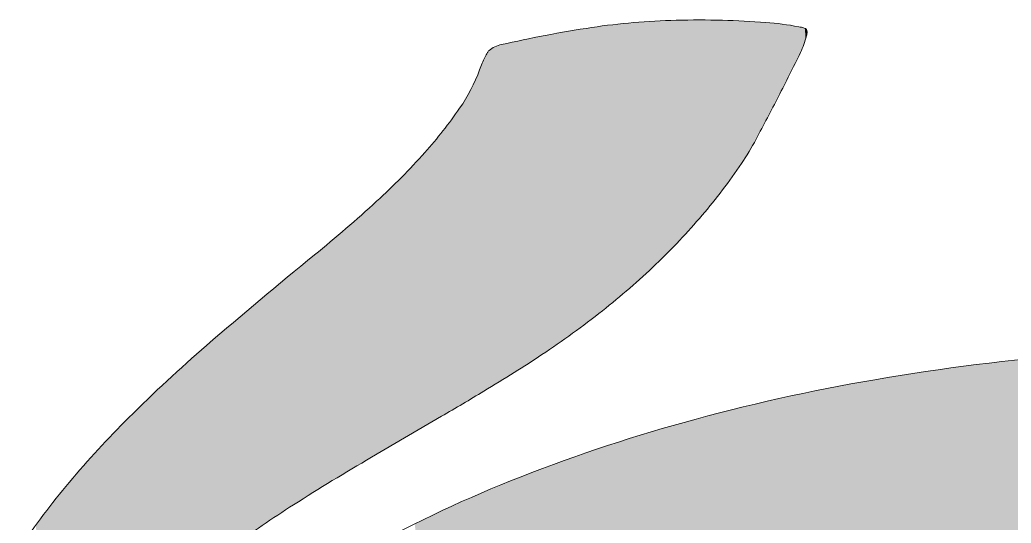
# Model space of a CAD drawing. Extents: x -882 to 613, y -179 to 366.
# Drawn here: x 413.62 to 422.04, y 109.05 to 113.32 of the extents above; entities that cross this region are included whole.
import ezdxf

# ---------------------------------------------------------------- set-up
doc = ezdxf.new("R2010")
doc.units = 0
doc.layers.get('0').update_dxf_attribs({"lineweight": 13})
doc.layers.add('G-XREF-____-OTLN', color=7, linetype='Continuous', lineweight=13)

# ---------------------------------------------------------------- blocks, each defined once
blk = doc.blocks.new('Blockreferenz-A0UJ2JDNXE')
at = {"layer": 'G-XREF-____-OTLN', "color": 242, "linetype": 'ByBlock', "lineweight": -2, "ltscale": 0.13, "true_color": 0xe50029}
blk.add_line((416.6093, 109.6056), (417.2049, 109.9533), dxfattribs=at)
for centre, major_axis, end_param in [((419.3303, 107.5761), (-0.4946, 5.7203), 0.062103), ((419.3364, 107.5056), (-0.1384, 5.8107), 0.062443), ((419.3882, 105.3315), (0.2028, 7.9845), 0.049206), ((419.4044, 105.9707), (0.5545, 7.3268), 0.050153), ((419.7652, 110.7378), (0.4733, 2.523), 0.1099), ((419.8771, 103.9177), (-1.3955, 9.3369), 0.04279), ((420.1338, 112.7024), (0.1511, 0.5476), 0.083864), ((420.2748, 113.2134), (0.0291, 0.0244), 0.60448), ((420.2837, 113.2208), (0.0264, -0.0022), 0.779654), ((420.0764, 113.238), (0.2278, -0.0556), 0.156752), ((421.001, 98.1096), (-2.9176, 15.0768), 0.024672), ((419.6285, 113.3473), (0.6244, -0.3062), 0.216552), ((418.3475, 112.6194), (-0.754, 0.4222), 0.053169), ((417.647, 113.0116), (-0.0391, 0.0472), 0.367649), ((417.7652, 112.8692), (-0.0528, 0.2406), 0.476903), ((396.4621, 124.7085), (23.6049, -12.0393), 0.015692), ((418.6679, 112.4799), (-1.1186, 0.4709), 0.048374), ((418.4117, 112.5878), (-0.8395, 0.4131), 0.058792), ((416.1748, 113.3902), (1.1832, -0.8215), 0.256807), ((403.542, 121.0976), (16.334, -8.7926), 0.022172), ((414.1337, 114.8074), (2.9291, -2.613), 0.121531), ((417.7423, 113.4535), (2.0092, -1.3546), 0.099396), ((412.7396, 116.051), (3.9132, -4.2721), 0.100799), ((415.7214, 114.816), (3.6968, -3.1557), 0.113398), ((408.7216, 120.4376), (7.403, -9.1144), 0.05942), ((415.0932, 115.3523), (3.9315, -4.1085), 0.100807), ((440.7073, 81.0574), (-24.5827, 30.2658), 0.030655), ((414.6854, 115.7784), (3.8854, -4.9292), 0.095854), ((413.7391, 116.979), (4.3172, -6.5022), 0.081401), ((423.7072, 100.7238), (-8.4987, 9.8317), 0.069549), ((411.86, 119.8091), (5.962, -9.4838), 0.024908), ((424.2402, 90.627), (-1.6258, 19.8554), 0.087554), ((409.4524, 123.6389), (8.1109, -13.4728), 0.019316), ((423.6315, 94.1889), (-2.7471, 16.0753), 0.10173), ((399.6805, 139.8707), (17.5244, -29.9174), 0.01202), ((420.4709, 103.9798), (-5.9251, 5.9613), 0.088845), ((423.1183, 96.0363), (-3.8522, 13.8658), 0.108254), ((426.4565, 92.6821), (-9.8471, 16.9235), 0.039623), ((418.9271, 105.2791), (-4.8869, 4.1128), 0.109149), ((421.7307, 99.5181), (-3.9401, 9.8866), 0.135728), ((420.7955, 101.5805), (-4.8488, 7.6217), 0.070657)]:
    blk.add_ellipse(centre, major_axis=major_axis, ratio=1, start_param=0, end_param=end_param, dxfattribs=at)
for points in [[(418.7469, 110.9936), (418.6645, 113.2789), (418.7469, 113.288)], [(418.7568, 111.0018), (418.7469, 113.288), (418.7568, 113.2889)], [(418.7469, 110.9936), (418.7469, 113.288), (418.7568, 111.0018)], [(418.8357, 111.0704), (418.7568, 113.2889), (418.8357, 113.2964)], [(418.7568, 111.0018), (418.7568, 113.2889), (418.8357, 111.0704)], [(418.8476, 111.0808), (418.8357, 113.2964), (418.8476, 113.2973)], [(418.8357, 111.0704), (418.8357, 113.2964), (418.8476, 111.0808)], [(418.9261, 111.1517), (418.8476, 113.2973), (418.9261, 113.3035)], [(418.8476, 111.0808), (418.8476, 113.2973), (418.9261, 111.1517)], [(418.9369, 111.1614), (418.9261, 113.3035), (418.9369, 113.3042)], [(418.9261, 111.1517), (418.9261, 113.3035), (418.9369, 111.1614)], [(419.0167, 111.2363), (418.9369, 113.3042), (419.0167, 113.3092)], [(418.9369, 111.1614), (418.9369, 113.3042), (419.0167, 111.2363)], [(419.0246, 111.2438), (419.0167, 113.3092), (419.0246, 113.3096)], [(419.0167, 111.2363), (419.0167, 113.3092), (419.0246, 111.2438)], [(419.0931, 111.3104), (419.0246, 113.3096), (419.0931, 113.3128)], [(419.0246, 111.2438), (419.0246, 113.3096), (419.0931, 111.3104)], [(419.1073, 111.3247), (419.0931, 113.3128), (419.1073, 113.3135)], [(419.0931, 111.3104), (419.0931, 113.3128), (419.1073, 111.3247)], [(419.1605, 111.3782), (419.1073, 113.3135), (419.1605, 113.3151)], [(419.1073, 111.3247), (419.1073, 113.3135), (419.1605, 111.3782)], [(419.198, 111.4172), (419.1605, 113.3151), (419.198, 113.3163)], [(419.1605, 111.3782), (419.1605, 113.3151), (419.198, 111.4172)], [(419.2266, 111.4471), (419.198, 113.3163), (419.2266, 113.3168)], [(419.198, 111.4172), (419.198, 113.3163), (419.2266, 111.4471)], [(419.2917, 111.5171), (419.2266, 113.3168), (419.2917, 113.3178)], [(419.2266, 111.4471), (419.2266, 113.3168), (419.2917, 111.5171)], [(419.329, 111.5586), (419.2917, 113.3178), (419.329, 113.3184)], [(419.2917, 111.5171), (419.2917, 113.3178), (419.329, 111.5586)], [(419.329, 111.5586), (419.329, 113.3184), (419.3555, 111.5881)], [(419.3555, 111.5881), (419.329, 113.3184), (419.3555, 113.3184)], [(419.3555, 111.5881), (419.3555, 113.3184), (419.4182, 111.6603)], [(419.4182, 111.6603), (419.3555, 113.3184), (419.4182, 113.3183)], [(419.4182, 111.6603), (419.4182, 113.3183), (419.46, 111.7102)], [(419.46, 111.7102), (419.4182, 113.3183), (419.46, 113.3183)], [(419.46, 111.7102), (419.46, 113.3183), (419.4771, 111.7307)], [(419.4771, 111.7307), (419.46, 113.3183), (419.4771, 113.318)], [(419.4771, 111.7307), (419.4771, 113.318), (419.5348, 111.8022)], [(419.5348, 111.8022), (419.4771, 113.318), (419.5348, 113.317)], [(419.5348, 111.8022), (419.5348, 113.317), (419.591, 111.8747)], [(419.591, 111.8747), (419.5348, 113.317), (419.591, 113.316)], [(419.591, 111.8747), (419.591, 113.316), (419.591, 111.8748)], [(419.591, 111.8748), (419.591, 113.316), (419.591, 113.316)], [(419.591, 111.8748), (419.591, 113.316), (419.6459, 111.9485)], [(419.6459, 111.9485), (419.591, 113.316), (419.6459, 113.3142)], [(419.6459, 111.9485), (419.6459, 113.3142), (419.6994, 112.0232)], [(419.6994, 112.0232), (419.6459, 113.3142), (419.6994, 113.3124)], [(419.6994, 112.0232), (419.6994, 113.3124), (419.7137, 112.0439)], [(419.7137, 112.0439), (419.6994, 113.3124), (419.7137, 113.3119)], [(419.7137, 112.0439), (419.7137, 113.3119), (419.7515, 112.0988)], [(419.7515, 112.0988), (419.7137, 113.3119), (419.7515, 113.31)], [(419.7515, 112.0988), (419.7515, 113.31), (419.7737, 112.1323)], [(419.7737, 112.1323), (419.7515, 113.31), (419.7737, 113.3088)], [(419.7737, 112.1323), (419.7737, 113.3088), (419.7953, 112.1661)], [(419.7953, 112.1661), (419.7737, 113.3088), (419.7953, 113.3078)], [(419.7953, 112.1661), (419.7953, 113.3078), (419.8163, 112.2003)], [(419.8163, 112.2003), (419.7953, 113.3078), (419.8163, 113.3067)], [(419.8163, 112.2003), (419.8163, 113.3067), (419.8364, 112.2342)], [(419.8364, 112.2342), (419.8163, 113.3067), (419.8364, 113.3057)], [(419.8364, 112.2342), (419.8364, 113.3057), (419.8368, 112.2349)], [(419.8368, 112.2349), (419.8364, 113.3057), (419.8368, 113.3057)], [(419.8368, 112.2349), (419.8368, 113.3057), (419.8567, 112.2697)], [(419.8567, 112.2697), (419.8368, 113.3057), (419.8567, 113.3043)], [(419.8567, 112.2697), (419.8567, 113.3043), (419.876, 112.3049)], [(419.876, 112.3049), (419.8567, 113.3043), (419.876, 113.303)], [(419.876, 112.3049), (419.876, 113.303), (419.959, 112.4611)], [(419.959, 112.4611), (419.876, 113.303), (419.959, 113.2974)], [(419.959, 112.4611), (419.959, 113.2974), (419.9725, 112.4865)], [(419.9725, 112.4865), (419.959, 113.2974), (419.9725, 113.2963)], [(419.9725, 112.4865), (419.9725, 113.2963), (420.0058, 112.551)], [(420.0058, 112.551), (419.9725, 113.2963), (420.0058, 113.2935)], [(420.0058, 112.551), (420.0058, 113.2935), (420.0526, 112.6415)], [(420.0526, 112.6415), (420.0058, 113.2935), (420.0526, 113.2886)], [(420.0526, 112.6415), (420.0526, 113.2886), (420.0669, 112.6692)], [(420.0669, 112.6692), (420.0526, 113.2886), (420.0669, 113.2869)], [(420.0669, 112.6692), (420.0669, 113.2869), (420.0993, 112.7332)], [(420.0993, 112.7332), (420.0669, 113.2869), (420.0993, 113.2829)], [(420.0993, 112.7332), (420.0993, 113.2829), (420.1458, 112.8254)], [(420.1458, 112.8254), (420.0993, 113.2829), (420.1458, 113.2764)], [(418.1616, 110.5479), (418.0835, 113.1864), (418.1616, 113.2007)], [(418.2657, 110.6207), (418.1616, 113.2007), (418.2657, 113.2196)], [(418.1616, 110.5479), (418.1616, 113.2007), (418.2657, 110.6207)], [(418.2822, 110.6326), (418.2657, 113.2196), (418.2822, 113.2226)], [(418.2657, 110.6207), (418.2657, 113.2196), (418.2822, 110.6326)], [(418.3686, 110.6952), (418.2822, 113.2226), (418.3686, 113.2365)], [(418.2822, 110.6326), (418.2822, 113.2226), (418.3686, 110.6952)], [(418.4703, 110.7714), (418.3686, 113.2365), (418.4703, 113.2528)], [(418.3686, 110.6952), (418.3686, 113.2365), (418.4703, 110.7714)], [(418.4816, 110.7802), (418.4703, 113.2528), (418.4816, 113.2546)], [(418.4703, 110.7714), (418.4703, 113.2528), (418.4816, 110.7802)], [(418.5699, 110.8486), (418.4816, 113.2546), (418.5699, 113.2671)], [(418.4816, 110.7802), (418.4816, 113.2546), (418.5699, 110.8486)], [(418.5707, 110.8493), (418.5699, 113.2671), (418.5707, 113.2672)], [(418.5699, 110.8486), (418.5699, 113.2671), (418.5707, 110.8493)], [(418.6583, 110.9197), (418.5707, 113.2672), (418.6583, 113.2783)], [(418.5707, 110.8493), (418.5707, 113.2672), (418.6583, 110.9197)], [(418.6645, 110.9247), (418.6583, 113.2783), (418.6645, 113.2789)], [(418.6583, 110.9197), (418.6583, 113.2783), (418.6645, 110.9247)], [(418.6645, 110.9247), (418.6645, 113.2789), (418.7469, 110.9936)], [(420.1458, 112.8254), (420.1458, 113.2764), (420.1607, 112.8548)], [(420.1607, 112.8548), (420.1458, 113.2764), (420.1607, 113.274)], [(420.1607, 112.8548), (420.1607, 113.274), (420.1922, 112.9186)], [(420.1922, 112.9186), (420.1607, 113.274), (420.1922, 113.269)], [(420.1922, 112.9186), (420.1922, 113.269), (420.2385, 113.012)], [(420.2385, 113.012), (420.1922, 113.269), (420.2385, 113.2607)], [(420.2385, 113.012), (420.2385, 113.2607), (420.2479, 113.0309)], [(420.2479, 113.0309), (420.2385, 113.2607), (420.2479, 113.2589)], [(420.2479, 113.0309), (420.2479, 113.2589), (420.2529, 113.0411)], [(420.2529, 113.0411), (420.2479, 113.2589), (420.2529, 113.2578)], [(420.2529, 113.0411), (420.2529, 113.2578), (420.2572, 113.0502)], [(420.2572, 113.0502), (420.2529, 113.2578), (420.2572, 113.2569)], [(420.2572, 113.0502), (420.2572, 113.2569), (420.2636, 113.0638)], [(420.2636, 113.0638), (420.2572, 113.2569), (420.2636, 113.2554)], [(420.2636, 113.0638), (420.2636, 113.2554), (420.2665, 113.0707)], [(420.2665, 113.0707), (420.2636, 113.2554), (420.2665, 113.2548)], [(420.2665, 113.0707), (420.2665, 113.2548), (420.2734, 113.0869)], [(420.2734, 113.0869), (420.2665, 113.2548), (420.2734, 113.253)], [(420.2734, 113.0869), (420.2734, 113.253), (420.2757, 113.093)], [(420.2757, 113.093), (420.2734, 113.253), (420.2757, 113.2525)], [(420.2757, 113.093), (420.2757, 113.2525), (420.2824, 113.1103)], [(420.2824, 113.1103), (420.2757, 113.2525), (420.2824, 113.2507)], [(420.2824, 113.1103), (420.2824, 113.2507), (420.2849, 113.1179)], [(420.2849, 113.1179), (420.2824, 113.2507), (420.2849, 113.25)], [(420.2849, 113.1179), (420.2849, 113.25), (420.2886, 113.1285)], [(420.2886, 113.1285), (420.2849, 113.25), (420.2886, 113.2488)], [(420.2886, 113.1285), (420.2886, 113.2488), (420.2905, 113.1341)], [(420.2905, 113.1341), (420.2886, 113.2488), (420.2905, 113.2479)], [(420.2905, 113.1341), (420.2905, 113.2479), (420.2921, 113.1393)], [(420.2921, 113.1393), (420.2905, 113.2479), (420.2921, 113.2472)], [(420.2921, 113.1393), (420.2921, 113.2472), (420.2954, 113.1502)], [(420.2954, 113.1502), (420.2921, 113.2472), (420.2954, 113.2453)], [(420.2954, 113.1502), (420.2954, 113.2453), (420.2977, 113.1581)], [(420.2977, 113.1581), (420.2954, 113.2453), (420.2977, 113.2436)], [(420.2977, 113.1581), (420.2977, 113.2436), (420.2985, 113.1609)], [(420.2985, 113.1609), (420.2977, 113.2436), (420.2985, 113.2431)], [(420.2985, 113.1609), (420.2985, 113.2431), (420.3013, 113.1718)], [(420.3013, 113.1718), (420.2985, 113.2431), (420.3013, 113.2406)], [(420.3013, 113.1718), (420.3013, 113.2406), (420.3039, 113.1816)], [(420.3039, 113.1816), (420.3013, 113.2406), (420.3039, 113.2378)], [(420.3039, 113.1816), (420.3039, 113.2378), (420.3041, 113.1824)], [(420.3041, 113.1824), (420.3039, 113.2378), (420.3041, 113.2375)], [(420.3041, 113.1824), (420.3041, 113.2375), (420.3055, 113.1883)], [(420.3055, 113.1883), (420.3041, 113.2375), (420.3055, 113.2356)], [(420.3055, 113.1883), (420.3055, 113.2356), (420.306, 113.1906)], [(420.306, 113.1906), (420.3055, 113.2356), (420.306, 113.235)], [(420.306, 113.1906), (420.306, 113.235), (420.3067, 113.1943)], [(420.3067, 113.1943), (420.306, 113.235), (420.3067, 113.2336)], [(420.3067, 113.1943), (420.3067, 113.2336), (420.3076, 113.1994)], [(420.3076, 113.1994), (420.3067, 113.2336), (420.3076, 113.232)], [(420.3076, 113.1994), (420.3076, 113.232), (420.3078, 113.2004)], [(420.3078, 113.2004), (420.3076, 113.232), (420.3078, 113.2316)], [(420.3078, 113.2004), (420.3078, 113.2316), (420.3087, 113.2064)], [(420.3087, 113.2064), (420.3078, 113.2316), (420.3087, 113.2293)], [(420.3087, 113.2064), (420.3087, 113.2293), (420.3089, 113.2079)], [(420.3089, 113.2079), (420.3087, 113.2293), (420.3089, 113.2288)], [(420.3089, 113.2079), (420.3089, 113.2288), (420.3094, 113.2125)], [(420.3094, 113.2125), (420.3089, 113.2288), (420.3094, 113.2265)], [(420.3094, 113.2125), (420.3094, 113.2265), (420.3097, 113.2152)], [(420.3097, 113.2152), (420.3094, 113.2265), (420.3097, 113.2255)], [(420.3097, 113.2152), (420.3097, 113.2255), (420.31, 113.2186)], [(420.31, 113.2186), (420.3097, 113.2255), (420.31, 113.2226)], [(420.31, 113.2186), (420.31, 113.2226), (420.3101, 113.222)], [(417.822, 110.3253), (417.7124, 113.1098), (417.822, 113.1331)], [(417.8977, 110.3736), (417.822, 113.1331), (417.8977, 113.1493)], [(417.822, 110.3253), (417.822, 113.1331), (417.8977, 110.3736)], [(417.9396, 110.4003), (417.8977, 113.1493), (417.9396, 113.1576)], [(417.8977, 110.3736), (417.8977, 113.1493), (417.9396, 110.4003)], [(418.0563, 110.4767), (417.9396, 113.1576), (418.0563, 113.181)], [(417.9396, 110.4003), (417.9396, 113.1576), (418.0563, 110.4767)], [(418.0835, 110.4951), (418.0563, 113.181), (418.0835, 113.1864)], [(418.0563, 110.4767), (418.0563, 113.181), (418.0835, 110.4951)], [(418.0835, 110.4951), (418.0835, 113.1864), (418.1616, 110.5479)], [(417.5861, 110.18), (417.579, 113.0146), (417.5861, 113.0281)], [(417.5935, 110.1845), (417.5861, 113.0281), (417.5935, 113.0415)], [(417.5861, 110.18), (417.5861, 113.0281), (417.5935, 110.1845)], [(417.5954, 110.1857), (417.5935, 113.0415), (417.5954, 113.0448)], [(417.5935, 110.1845), (417.5935, 113.0415), (417.5954, 110.1857)], [(417.5976, 110.187), (417.5954, 113.0448), (417.5976, 113.0479)], [(417.5954, 110.1857), (417.5954, 113.0448), (417.5976, 110.187)], [(417.5999, 110.1884), (417.5976, 113.0479), (417.5999, 113.0508)], [(417.5976, 110.187), (417.5976, 113.0479), (417.5999, 110.1884)], [(417.6024, 110.1899), (417.5999, 113.0508), (417.6024, 113.0536)], [(417.5999, 110.1884), (417.5999, 113.0508), (417.6024, 110.1899)], [(417.605, 110.1915), (417.6024, 113.0536), (417.605, 113.0563)], [(417.6024, 110.1899), (417.6024, 113.0536), (417.605, 110.1915)], [(417.6078, 110.1932), (417.605, 113.0563), (417.6078, 113.0588)], [(417.605, 110.1915), (417.605, 113.0563), (417.6078, 110.1932)], [(417.6234, 110.2027), (417.6078, 113.0588), (417.6234, 113.0707)], [(417.6078, 110.1932), (417.6078, 113.0588), (417.6234, 110.2027)], [(417.6398, 110.2127), (417.6234, 113.0707), (417.6398, 113.0813)], [(417.6234, 110.2027), (417.6234, 113.0707), (417.6398, 110.2127)], [(417.6571, 110.2232), (417.6398, 113.0813), (417.6571, 113.0906)], [(417.6398, 110.2127), (417.6398, 113.0813), (417.6571, 110.2232)], [(417.675, 110.2341), (417.6571, 113.0906), (417.675, 113.0985)], [(417.6571, 110.2232), (417.6571, 113.0906), (417.675, 110.2341)], [(417.693, 110.2451), (417.675, 113.0985), (417.693, 113.1047)], [(417.675, 110.2341), (417.675, 113.0985), (417.693, 110.2451)], [(417.6935, 110.2454), (417.693, 113.1047), (417.6935, 113.1049)], [(417.693, 110.2451), (417.693, 113.1047), (417.6935, 110.2454)], [(417.7124, 110.2572), (417.6935, 113.1049), (417.7124, 113.1098)], [(417.6935, 110.2454), (417.6935, 113.1049), (417.7124, 110.2572)], [(417.7124, 110.2572), (417.7124, 113.1098), (417.822, 110.3253)], [(417.5493, 110.1578), (417.5419, 112.9327), (417.5493, 112.9508)], [(417.5566, 110.1621), (417.5493, 112.9508), (417.5566, 112.9677)], [(417.5493, 110.1578), (417.5493, 112.9508), (417.5566, 110.1621)], [(417.5633, 110.1661), (417.5566, 112.9677), (417.5633, 112.9823)], [(417.5566, 110.1621), (417.5566, 112.9677), (417.5633, 110.1661)], [(417.5642, 110.1667), (417.5633, 112.9823), (417.5642, 112.9843)], [(417.5633, 110.1661), (417.5633, 112.9823), (417.5642, 110.1667)], [(417.5721, 110.1715), (417.5642, 112.9843), (417.5721, 113.0009)], [(417.5642, 110.1667), (417.5642, 112.9843), (417.5721, 110.1715)], [(417.579, 110.1757), (417.5721, 113.0009), (417.579, 113.0146)], [(417.5721, 110.1715), (417.5721, 113.0009), (417.579, 110.1757)], [(417.579, 110.1757), (417.579, 113.0146), (417.5861, 110.18)], [(417.5279, 110.1449), (417.5055, 112.8388), (417.5279, 112.8962)], [(417.5347, 110.149), (417.5279, 112.8962), (417.5347, 112.9145)], [(417.5279, 110.1449), (417.5279, 112.8962), (417.5347, 110.149)], [(417.5419, 110.1533), (417.5347, 112.9145), (417.5419, 112.9327)], [(417.5347, 110.149), (417.5347, 112.9145), (417.5419, 110.1533)], [(417.5419, 110.1533), (417.5419, 112.9327), (417.5493, 110.1578)], [(417.4807, 110.1167), (417.4534, 112.727), (417.4807, 112.7823)], [(417.5055, 110.1316), (417.4807, 112.7823), (417.5055, 112.8388)], [(417.4807, 110.1167), (417.4807, 112.7823), (417.5055, 110.1316)], [(417.5055, 110.1316), (417.5055, 112.8388), (417.5279, 110.1449)], [(417.4534, 110.1005), (417.4239, 112.6729), (417.4534, 112.727)], [(417.4534, 110.1005), (417.4534, 112.727), (417.4807, 110.1167)], [(417.3844, 110.0592), (417.358, 112.5687), (417.3844, 112.6086)], [(417.3921, 110.0638), (417.3844, 112.6086), (417.3921, 112.6201)], [(417.3844, 110.0592), (417.3844, 112.6086), (417.3921, 110.0638)], [(417.4239, 110.0828), (417.3921, 112.6201), (417.4239, 112.6729)], [(417.3921, 110.0638), (417.3921, 112.6201), (417.4239, 110.0828)], [(417.4239, 110.0828), (417.4239, 112.6729), (417.4534, 110.1005)], [(417.358, 110.0436), (417.312, 112.5039), (417.358, 112.5687)], [(417.358, 110.0436), (417.358, 112.5687), (417.3844, 110.0592)], [(417.2647, 109.9886), (417.2161, 112.3771), (417.2647, 112.44)], [(417.312, 110.0165), (417.2647, 112.44), (417.312, 112.5039)], [(417.2647, 109.9886), (417.2647, 112.44), (417.312, 110.0165)], [(417.312, 110.0165), (417.312, 112.5039), (417.358, 110.0436)], [(417.2049, 109.9533), (417.1662, 112.3151), (417.2049, 112.3632)], [(417.2161, 109.9599), (417.2049, 112.3632), (417.2161, 112.3771)], [(417.2049, 109.9533), (417.2049, 112.3632), (417.2161, 109.9599)], [(417.2161, 109.9599), (417.2161, 112.3771), (417.2647, 109.9886)], [(417.1662, 109.9307), (417.1151, 112.2542), (417.1662, 112.3151)], [(417.1662, 109.9307), (417.1662, 112.3151), (417.2049, 109.9533)], [(417.0628, 109.8702), (416.9974, 112.1223), (417.0628, 112.1944)], [(417.1151, 109.9008), (417.0628, 112.1944), (417.1151, 112.2542)], [(417.0628, 109.8702), (417.0628, 112.1944), (417.1151, 109.9008)], [(417.1151, 109.9008), (417.1151, 112.2542), (417.1662, 109.9307)], [(416.9974, 109.832), (416.9308, 112.0513), (416.9974, 112.1223)], [(416.9974, 109.832), (416.9974, 112.1223), (417.0628, 109.8702)], [(416.9073, 109.7792), (416.863, 111.9815), (416.9073, 112.027)], [(416.9308, 109.793), (416.9073, 112.027), (416.9308, 112.0513)], [(416.9073, 109.7792), (416.9073, 112.027), (416.9308, 109.793)], [(416.9308, 109.793), (416.9308, 112.0513), (416.9974, 109.832)], [(416.863, 109.7535), (416.7941, 111.9128), (416.863, 111.9815)], [(416.863, 109.7535), (416.863, 111.9815), (416.9073, 109.7792)], [(416.7941, 109.7133), (416.724, 111.8452), (416.7941, 111.9128)], [(416.7941, 109.7133), (416.7941, 111.9128), (416.863, 109.7535)], [(416.6528, 109.6309), (416.6093, 111.7399), (416.6528, 111.7789)], [(416.724, 109.6724), (416.6528, 111.7789), (416.724, 111.8452)], [(416.6528, 109.6309), (416.6528, 111.7789), (416.724, 109.6724)], [(416.724, 109.6724), (416.724, 111.8452), (416.7941, 109.7133)], [(416.6093, 109.6056), (416.4797, 111.6235), (416.6093, 111.7399)], [(416.6093, 109.6056), (416.6093, 111.7399), (416.6528, 109.6309)], [(416.4797, 109.5285), (416.3037, 111.4716), (416.4797, 111.6235)], [(416.4797, 109.5285), (416.4797, 111.6235), (416.6093, 109.6056)], [(416.276, 109.4072), (416.1246, 111.3232), (416.276, 111.4487)], [(416.3037, 109.4237), (416.276, 111.4487), (416.3037, 111.4716)], [(416.276, 109.4072), (416.276, 111.4487), (416.3037, 109.4237)], [(416.3037, 109.4237), (416.3037, 111.4716), (416.4797, 109.5285)], [(416.1246, 109.313), (415.9467, 111.1764), (416.1246, 111.3232)], [(416.1246, 109.313), (416.1246, 111.3232), (416.276, 109.4072)], [(415.9467, 109.2023), (415.8128, 111.066), (415.9467, 111.1764)], [(415.9467, 109.2023), (415.9467, 111.1764), (416.1246, 109.313)], [(415.8128, 109.1154), (415.6805, 110.9568), (415.8128, 111.066)], [(415.8128, 109.1154), (415.8128, 111.066), (415.9467, 109.2023)], [(415.6636, 109.0144), (415.5498, 110.846), (415.6636, 110.9429)], [(415.6805, 109.0262), (415.6636, 110.9429), (415.6805, 110.9568)], [(415.6636, 109.0144), (415.6636, 110.9429), (415.6805, 109.0262)], [(415.6805, 109.0262), (415.6805, 110.9568), (415.8128, 109.1154)], [(415.5498, 108.9347), (415.4207, 110.7361), (415.5498, 110.846)], [(415.5498, 108.9347), (415.5498, 110.846), (415.6636, 109.0144)], [(415.4207, 108.8409), (415.3269, 110.6563), (415.4207, 110.7361)], [(415.4207, 108.8409), (415.4207, 110.7361), (415.5498, 108.9347)], [(415.3269, 108.7704), (415.2343, 110.5775), (415.3269, 110.6563)], [(415.3269, 108.7704), (415.3269, 110.6563), (415.4207, 108.8409)], [(415.2085, 108.6776), (415.1428, 110.4977), (415.2085, 110.5555)], [(415.2343, 108.6983), (415.2085, 110.5555), (415.2343, 110.5775)], [(415.2085, 108.6776), (415.2085, 110.5555), (415.2343, 108.6983)], [(415.2343, 108.6983), (415.2343, 110.5775), (415.3269, 108.7704)], [(415.0525, 108.5499), (415.0388, 110.4062), (415.0525, 110.4182)], [(415.1428, 108.6248), (415.0525, 110.4182), (415.1428, 110.4977)], [(415.0525, 108.5499), (415.0525, 110.4182), (415.1428, 108.6248)], [(415.1428, 108.6248), (415.1428, 110.4977), (415.2085, 108.6776)], [(421.9964, 108.0509), (421.9201, 110.4133), (421.9964, 110.4216)], [(422.267, 108.0721), (421.9964, 110.4216), (422.267, 110.4509)], [(421.9964, 108.0509), (421.9964, 110.4216), (422.267, 108.0721)], [(414.9633, 108.4735), (414.8718, 110.2541), (414.9633, 110.3375)], [(415.0388, 108.5382), (414.9633, 110.3375), (415.0388, 110.4062)], [(414.9633, 108.4735), (414.9633, 110.3375), (415.0388, 108.5382)], [(415.0388, 108.5382), (415.0388, 110.4062), (415.0525, 108.5499)], [(421.574, 108.0122), (421.2465, 110.3225), (421.574, 110.3696)], [(421.6131, 108.0162), (421.574, 110.3696), (421.6131, 110.3746)], [(421.574, 108.0122), (421.574, 110.3696), (421.6131, 108.0162)], [(421.9201, 108.044), (421.6131, 110.3746), (421.9201, 110.4133)], [(421.6131, 108.0162), (421.6131, 110.3746), (421.9201, 108.044)], [(421.9201, 108.044), (421.9201, 110.4133), (421.9964, 108.0509)], [(414.8718, 108.3925), (414.8482, 110.2318), (414.8718, 110.2541)], [(414.8718, 108.3925), (414.8718, 110.2541), (414.9633, 108.4735)], [(420.8803, 107.9367), (420.6123, 110.2153), (420.8803, 110.2634)], [(420.8844, 107.9372), (420.8803, 110.2634), (420.8844, 110.2642)], [(420.8803, 107.9367), (420.8803, 110.2634), (420.8844, 107.9372)], [(421.2288, 107.9766), (420.8844, 110.2642), (421.2288, 110.3199)], [(420.8844, 107.9372), (420.8844, 110.2642), (421.2288, 107.9766)], [(421.2465, 107.9787), (421.2288, 110.3199), (421.2465, 110.3225)], [(421.2288, 107.9766), (421.2288, 110.3199), (421.2465, 107.9787)], [(421.2465, 107.9787), (421.2465, 110.3225), (421.574, 108.0122)], [(414.8482, 108.3716), (414.7349, 110.1249), (414.8482, 110.2318)], [(414.8482, 108.3716), (414.8482, 110.2318), (414.8718, 108.3925)], [(420.5496, 107.894), (420.341, 110.1618), (420.5496, 110.2029)], [(420.6123, 107.9021), (420.5496, 110.2029), (420.6123, 110.2153)], [(420.5496, 107.894), (420.5496, 110.2029), (420.6123, 107.9021)], [(420.6123, 107.9021), (420.6123, 110.2153), (420.8803, 107.9367)], [(414.7074, 108.2417), (414.6233, 110.0168), (414.7074, 110.099)], [(414.7349, 108.2677), (414.7074, 110.099), (414.7349, 110.1249)], [(414.7074, 108.2417), (414.7074, 110.099), (414.7349, 108.2677)], [(414.7349, 108.2677), (414.7349, 110.1249), (414.8482, 108.3716)], [(419.9854, 107.8079), (419.8013, 110.0411), (419.9854, 110.0839)], [(420.0706, 107.8217), (419.9854, 110.0839), (420.0706, 110.1037)], [(419.9854, 107.8079), (419.9854, 110.0839), (420.0706, 107.8217)], [(420.2196, 107.8459), (420.0706, 110.1037), (420.2196, 110.1357)], [(420.0706, 107.8217), (420.0706, 110.1037), (420.2196, 107.8459)], [(420.341, 107.8636), (420.2196, 110.1357), (420.341, 110.1618)], [(420.2196, 107.8459), (420.2196, 110.1357), (420.341, 107.8636)], [(420.341, 107.8636), (420.341, 110.1618), (420.5496, 107.894)], [(414.6233, 108.1619), (414.5458, 109.9411), (414.6233, 110.0168)], [(414.6233, 108.1619), (414.6233, 110.0168), (414.7074, 108.2417)], [(419.7518, 107.7662), (419.5331, 109.9738), (419.7518, 110.0287)], [(419.8013, 107.775), (419.7518, 110.0287), (419.8013, 110.0411)], [(419.7518, 107.7662), (419.7518, 110.0287), (419.8013, 107.775)], [(419.8013, 107.775), (419.8013, 110.0411), (419.9854, 107.8079)], [(414.5458, 108.0858), (414.5136, 109.9085), (414.5458, 109.9411)], [(414.5458, 108.0858), (414.5458, 109.9411), (414.6233, 108.1619)], [(419.519, 107.7209), (419.2868, 109.9077), (419.519, 109.97)], [(419.5331, 107.7236), (419.519, 109.97), (419.5331, 109.9738)], [(419.519, 107.7209), (419.519, 109.97), (419.5331, 107.7236)], [(419.5331, 107.7236), (419.5331, 109.9738), (419.7518, 107.7662)], [(414.4408, 107.9802), (414.416, 109.8089), (414.4408, 109.8349)], [(414.5136, 108.0542), (414.4408, 109.8349), (414.5136, 109.9085)], [(414.4408, 107.9802), (414.4408, 109.8349), (414.5136, 108.0542)], [(414.5136, 108.0542), (414.5136, 109.9085), (414.5458, 108.0858)], [(419.0166, 107.6097), (418.8352, 109.7746), (419.0166, 109.8303)], [(419.0555, 107.6192), (419.0166, 109.8303), (419.0555, 109.8415)], [(419.0166, 107.6097), (419.0166, 109.8303), (419.0555, 107.6192)], [(419.2661, 107.6672), (419.0555, 109.8415), (419.2661, 109.9021)], [(419.0555, 107.6192), (419.0555, 109.8415), (419.2661, 107.6672)], [(419.2868, 107.6719), (419.2661, 109.9021), (419.2868, 109.9077)], [(419.2661, 107.6672), (419.2661, 109.9021), (419.2868, 107.6719)], [(419.2868, 107.6719), (419.2868, 109.9077), (419.519, 107.7209)], [(414.416, 107.9549), (414.3377, 109.7268), (414.416, 109.8089)], [(414.416, 107.9549), (414.416, 109.8089), (414.4408, 107.9802)], [(418.7684, 107.5475), (418.6159, 109.7042), (418.7684, 109.7541)], [(418.8352, 107.5652), (418.7684, 109.7541), (418.8352, 109.7746)], [(418.7684, 107.5475), (418.7684, 109.7541), (418.8352, 107.5652)], [(418.8352, 107.5652), (418.8352, 109.7746), (419.0166, 107.6097)], [(414.3201, 107.854), (414.2366, 109.617), (414.3201, 109.7077)], [(414.3377, 107.8725), (414.3201, 109.7077), (414.3377, 109.7268)], [(414.3201, 107.854), (414.3201, 109.7077), (414.3377, 107.8725)], [(414.3377, 107.8725), (414.3377, 109.7268), (414.416, 107.9549)], [(418.5216, 107.4804), (418.3978, 109.6304), (418.5216, 109.6734)], [(418.6159, 107.5072), (418.5216, 109.6734), (418.6159, 109.7042)], [(418.5216, 107.4804), (418.5216, 109.6734), (418.6159, 107.5072)], [(418.6159, 107.5072), (418.6159, 109.7042), (418.7684, 107.5475)], [(414.2261, 107.7514), (414.1374, 109.5053), (414.2261, 109.6051)], [(414.2366, 107.7629), (414.2261, 109.6051), (414.2366, 109.617)], [(414.2261, 107.7514), (414.2261, 109.6051), (414.2366, 107.7629)], [(414.2366, 107.7629), (414.2366, 109.617), (414.3201, 107.854)], [(418.2763, 107.4084), (418.1807, 109.5531), (418.2763, 109.5882)], [(418.3978, 107.4452), (418.2763, 109.5882), (418.3978, 109.6304)], [(418.2763, 107.4084), (418.2763, 109.5882), (418.3978, 107.4452)], [(418.3978, 107.4452), (418.3978, 109.6304), (418.5216, 107.4804)], [(414.1338, 107.6472), (414.0435, 109.3956), (414.1338, 109.5011)], [(414.1374, 107.6512), (414.1338, 109.5011), (414.1374, 109.5053)], [(414.1338, 107.6472), (414.1338, 109.5011), (414.1374, 107.6512)], [(414.1374, 107.6512), (414.1374, 109.5053), (414.2261, 107.7514)], [(418.0326, 107.3315), (417.9649, 109.4724), (418.0326, 109.4987)], [(418.1807, 107.3794), (418.0326, 109.4987), (418.1807, 109.5531)], [(418.0326, 107.3315), (418.0326, 109.4987), (418.1807, 107.3794)], [(418.1807, 107.3794), (418.1807, 109.5531), (418.2763, 107.4084)], [(417.7979, 107.2525), (417.7905, 109.4047), (417.7979, 109.4076)], [(417.9649, 107.3096), (417.7979, 109.4076), (417.9649, 109.4724)], [(417.7979, 107.2525), (417.7979, 109.4076), (417.9649, 107.3096)], [(417.9649, 107.3096), (417.9649, 109.4724), (418.0326, 107.3315)], [(413.9826, 107.4669), (413.9662, 109.3023), (413.9826, 109.3222)], [(414.0402, 107.5374), (413.9826, 109.3222), (414.0402, 109.3919)], [(413.9826, 107.4669), (413.9826, 109.3222), (414.0402, 107.5374)], [(414.0435, 107.5414), (414.0402, 109.3919), (414.0435, 109.3956)], [(414.0402, 107.5374), (414.0402, 109.3919), (414.0435, 107.5414)], [(414.0435, 107.5414), (414.0435, 109.3956), (414.1338, 107.6472)], [(417.6318, 107.1926), (417.5679, 109.3131), (417.6318, 109.3394)], [(417.7905, 107.2498), (417.6318, 109.3394), (417.7905, 109.4047)], [(417.6318, 107.1926), (417.6318, 109.3394), (417.7905, 107.2498)], [(417.7905, 107.2498), (417.7905, 109.4047), (417.7979, 107.2525)], [(413.9237, 107.391), (413.8939, 109.2114), (413.9237, 109.2489)], [(413.9662, 107.4458), (413.9237, 109.2489), (413.9662, 109.3023)], [(413.9237, 107.391), (413.9237, 109.2489), (413.9662, 107.4458)], [(413.9662, 107.4458), (413.9662, 109.3023), (413.9826, 107.4669)], [(417.4667, 107.1302), (417.3474, 109.2164), (417.4667, 109.2687)], [(417.5679, 107.1685), (417.4667, 109.2687), (417.5679, 109.3131)], [(417.4667, 107.1302), (417.4667, 109.2687), (417.5679, 107.1685)], [(417.5679, 107.1685), (417.5679, 109.3131), (417.6318, 107.1926)], [(413.8668, 107.3135), (413.8232, 109.1192), (413.8668, 109.1761)], [(413.8939, 107.3504), (413.8668, 109.1761), (413.8939, 109.2114)], [(413.8668, 107.3135), (413.8668, 109.1761), (413.8939, 107.3504)], [(413.8939, 107.3504), (413.8939, 109.2114), (413.9237, 107.391)], [(417.3026, 107.0651), (417.1396, 109.1196), (417.3026, 109.1955)], [(417.3474, 107.0829), (417.3026, 109.1955), (417.3474, 109.2164)], [(417.3026, 107.0651), (417.3026, 109.1955), (417.3474, 107.0829)], [(417.3474, 107.0829), (417.3474, 109.2164), (417.4667, 107.1302)], [(413.8118, 107.2346), (413.7589, 109.0322), (413.8118, 109.1038)], [(413.8232, 107.2509), (413.8118, 109.1038), (413.8232, 109.1192)], [(413.8118, 107.2346), (413.8118, 109.1038), (413.8232, 107.2509)], [(413.8232, 107.2509), (413.8232, 109.1192), (413.8668, 107.3135)], [(417.1292, 106.9929), (416.9776, 109.04), (417.1292, 109.1148)], [(417.1396, 106.9974), (417.1292, 109.1148), (417.1396, 109.1196)], [(417.1292, 106.9929), (417.1292, 109.1148), (417.1396, 106.9974)], [(417.1396, 106.9974), (417.1396, 109.1196), (417.3026, 107.0651)]]:
    blk.add_solid(points, dxfattribs=at)

msp = doc.modelspace()

# ---------------------------------------------------------------- block references
at = {"ltscale": 0.13}
msp.add_blockref('Blockreferenz-A0UJ2JDNXE', (0, 0), dxfattribs=at)

doc.saveas('drawing.dxf')
